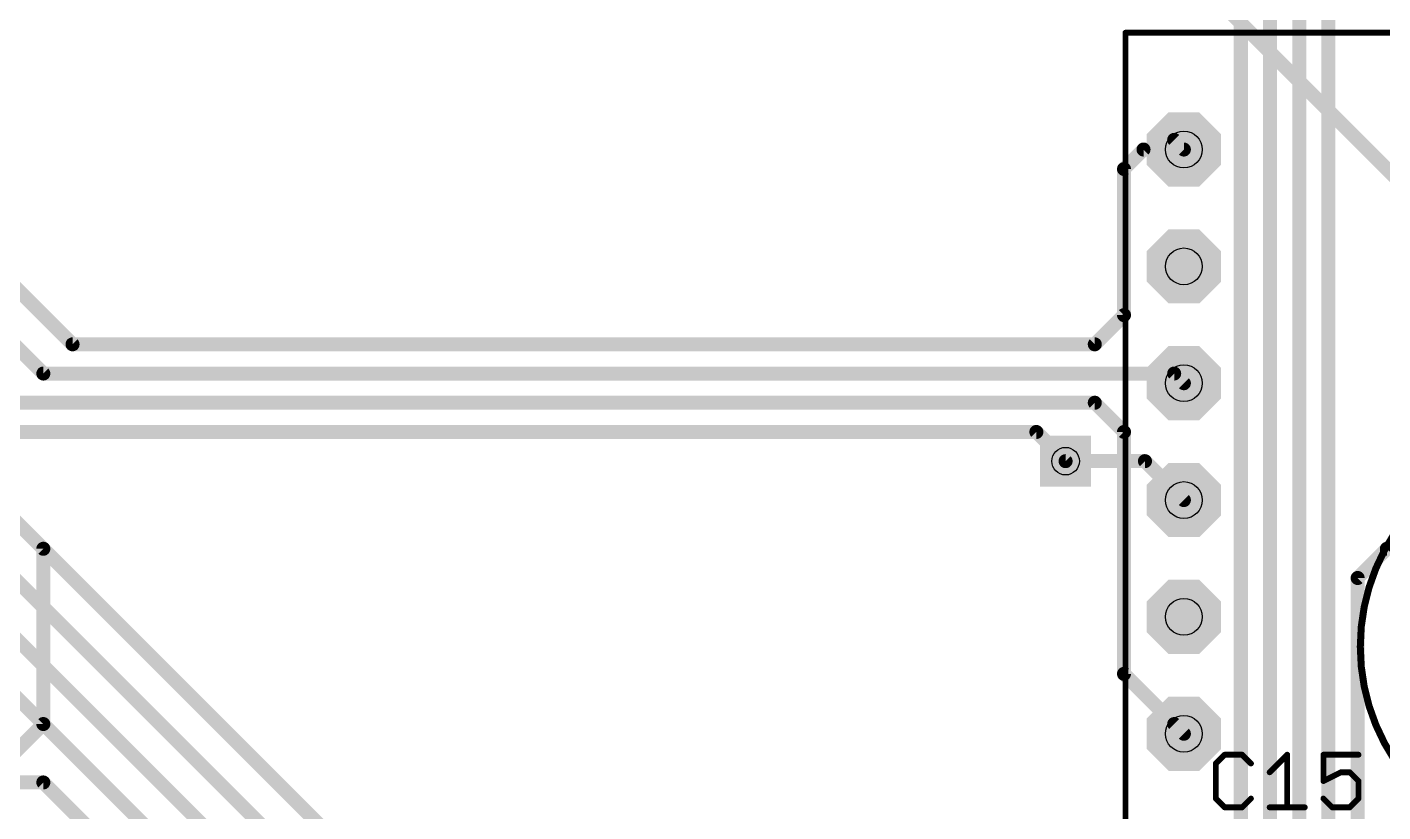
# Model space of a CAD drawing. Extents: x 4 to 288, y -28 to 191.
# Drawn here: x 140.62 to 170.09, y 81.91 to 98.97 of the extents above; entities that cross this region are included whole.
import ezdxf

# ---------------------------------------------------------------- set-up
doc = ezdxf.new("R2010")
doc.units = 0
doc.header["$MEASUREMENT"] = 0
doc.layers.get('0').update_dxf_attribs({"linetype": 'CONTINUOUS'})
for name, color, linetype in [('1', 22, 'CONTINUOUS'), ('16', 175, 'CONTINUOUS'), ('17', 82, 'CONTINUOUS'), ('18', 82, 'CONTINUOUS'), ('20', 7, 'CONTINUOUS'), ('21', 2, 'CONTINUOUS'), ('25', 2, 'CONTINUOUS'), ('29', 253, 'CONTINUOUS'), ('30', 253, 'CONTINUOUS'), ('44', 253, 'CONTINUOUS')]:
    doc.layers.add(name, color=color, linetype=linetype)

# ---------------------------------------------------------------- blocks, each defined once
blk = doc.blocks.new('OCTAGONP')
at = {"const_width": 0.5}
blk.add_lwpolyline([(-0.25, -0.1036), (-0.25, 0.1036), (-0.1036, 0.25), (0.1036, 0.25), (0.25, 0.1036), (0.25, -0.1036), (0.1036, -0.25), (-0.1036, -0.25), (-0.25, -0.1036), (-0.25, 0.1036)], dxfattribs=at)
blk = doc.blocks.new('SQUAREV')
blk.add_solid([(-0.5, -0.5), (0.5, -0.5), (-0.5, 0.5), (0.5, 0.5)])

msp = doc.modelspace()

# ---------------------------------------------------------------- linework, layer by layer
at = {"layer": '1', "const_width": 0.3048}
for points in [[(149.333, 116.732), (176.53, 89.535)], [(130.175, 98.425), (140.97, 87.63)], [(164.9209, 89.535), (163.195, 89.535)], [(165.7668, 88.6892), (164.9209, 89.535)], [(140.97, 87.63), (140.97, 83.82)], [(140.97, 83.82), (139.7, 82.55)]]:
    msp.add_lwpolyline(points, dxfattribs=at)
at = {"layer": '1', "const_width": 0.1524}
for points in [[(163.195, 89.6112, 1), (163.195, 89.4588)], [(164.9748, 89.5889, 1), (164.867, 89.4811)], [(164.9209, 89.4588, 1), (164.9209, 89.6112)], [(165.7129, 88.6353, 1), (165.8206, 88.7431)], [(141.0462, 87.63, 1), (140.8938, 87.63)], [(140.9161, 87.5761, 1), (141.0239, 87.6839)], [(140.8938, 83.82, 1), (141.0462, 83.82)], [(141.0239, 83.7661, 1), (140.9161, 83.8739)]]:
    msp.add_lwpolyline(points, format="xyb", dxfattribs=at)
at = {"layer": '16', "const_width": 0.3048}
for points in [[(167.005, 69.723), (167.005, 103.8449)], [(167.64, 61.595), (167.64, 103.3733)], [(168.275, 102.87), (168.275, 60.198)], [(168.91, 102.235), (168.91, 59.055)], [(164.465, 95.885), (164.8892, 96.3092)], [(164.8892, 96.3092), (165.7668, 96.3092)], [(165.5559, 96.52), (165.7668, 96.3092)], [(164.465, 92.71), (164.465, 95.885)], [(139.065, 94.615), (141.605, 92.075)], [(138.43, 93.98), (140.97, 91.44)], [(163.83, 92.075), (164.465, 92.71)], [(136.525, 92.075), (149.225, 79.375)], [(141.605, 92.075), (163.83, 92.075)], [(135.89, 91.44), (148.59, 78.74)], [(140.97, 91.44), (165.5559, 91.44)], [(165.5559, 91.44), (165.7668, 91.2292)], [(135.255, 90.805), (147.955, 78.105)], [(140.335, 90.805), (163.83, 90.805)], [(163.83, 90.805), (164.465, 90.17)], [(162.56, 90.17), (139.7, 90.17)], [(163.195, 89.535), (162.56, 90.17)], [(164.465, 90.17), (164.465, 84.9109)], [(170.18, 87.63), (169.545, 86.995)], [(175.895, 87.63), (170.18, 87.63)], [(169.545, 86.995), (169.545, 58.42)], [(164.465, 84.9109), (165.7668, 83.6092)], [(140.335, 84.455), (144.145, 80.645)], [(165.5559, 83.82), (165.7668, 83.6092)], [(139.7, 82.55), (140.97, 82.55)], [(140.97, 82.55), (142.875, 80.645)]]:
    msp.add_lwpolyline(points, dxfattribs=at)
at = {"layer": '16', "const_width": 0.1524}
for points in [[(164.8892, 96.3854, 1), (164.8892, 96.233)], [(164.9431, 96.2553, 1), (164.8353, 96.3631)], [(165.6098, 96.5739, 1), (165.502, 96.4661)], [(165.7129, 96.2553, 1), (165.8206, 96.3631)], [(165.7668, 96.233, 1), (165.7668, 96.3854)], [(164.5412, 95.885, 1), (164.3888, 95.885)], [(164.4111, 95.9389, 1), (164.5189, 95.8311)], [(164.5189, 92.6561, 1), (164.4111, 92.7639)], [(164.3888, 92.71, 1), (164.5412, 92.71)], [(141.605, 92.1512, 1), (141.605, 91.9988)], [(141.5511, 92.0211, 1), (141.6589, 92.1289)], [(163.7761, 92.1289, 1), (163.8839, 92.0211)], [(163.83, 91.9988, 1), (163.83, 92.1512)], [(140.97, 91.5162, 1), (140.97, 91.3638)], [(140.9161, 91.3861, 1), (141.0239, 91.4939)], [(165.6098, 91.4939, 1), (165.502, 91.3861)], [(165.5559, 91.3638, 1), (165.5559, 91.5162)], [(165.7129, 91.1753, 1), (165.8206, 91.2831)], [(163.8839, 90.8589, 1), (163.7761, 90.7511)], [(163.83, 90.7288, 1), (163.83, 90.8812)], [(162.6139, 90.2239, 1), (162.5061, 90.1161)], [(162.56, 90.0938, 1), (162.56, 90.2462)], [(164.5412, 90.17, 1), (164.3888, 90.17)], [(164.4111, 90.1161, 1), (164.5189, 90.2239)], [(163.1411, 89.4811, 1), (163.2489, 89.5889)], [(170.18, 87.7062, 1), (170.18, 87.5538)], [(170.2339, 87.5761, 1), (170.1261, 87.6839)], [(169.6212, 86.995, 1), (169.4688, 86.995)], [(169.4911, 87.0489, 1), (169.5989, 86.9411)], [(164.5189, 84.9648, 1), (164.4111, 84.857)], [(164.3888, 84.9109, 1), (164.5412, 84.9109)], [(165.6098, 83.8739, 1), (165.502, 83.7661)], [(165.7129, 83.5553, 1), (165.8206, 83.6631)], [(165.7129, 83.5553, 1), (165.8206, 83.6631)], [(141.0239, 82.6039, 1), (140.9161, 82.4961)], [(140.97, 82.4738, 1), (140.97, 82.6262)]]:
    msp.add_lwpolyline(points, format="xyb", dxfattribs=at)
at = {"layer": '20', "const_width": 0.0254}
msp.add_lwpolyline([(71.1264, 186.0347, 2.9429), (202.1142, 186.0347)], format="xyb", dxfattribs=at)
at = {"layer": '21', "const_width": 0.127}
for points in [[(202.5968, 98.8492), (164.4968, 98.8492)], [(164.4968, 98.8492), (164.4968, 70.9092)]]:
    msp.add_lwpolyline(points, dxfattribs=at)
at = {"layer": '21'}
for points, const_width in [([(164.5285, 98.8492, 1), (164.465, 98.8492)], 0.0635), ([(164.4968, 98.8809, 1), (164.4968, 98.8174)], 0.0635), ([(174.0472, 81.0565, 1), (174.0472, 89.9465, 1), (174.0472, 81.0565)], 0.1524)]:
    msp.add_lwpolyline(points, format="xyb", dxfattribs=dict(at, const_width=const_width))
at = {"layer": '25', "const_width": 0.127}
for points in [[(166.6529, 83.153), (166.4623, 82.9623)], [(167.0342, 83.153), (166.6529, 83.153)], [(167.2249, 82.9623), (167.0342, 83.153)], [(167.6317, 82.7716), (168.013, 83.153)], [(168.013, 83.153), (168.013, 82.009)], [(169.5637, 83.153), (168.801, 83.153)], [(168.801, 83.153), (168.801, 82.581)], [(166.4623, 82.9623), (166.4623, 82.1996)], [(168.801, 82.581), (169.1824, 82.7716)], [(169.1824, 82.7716), (169.373, 82.7716)], [(169.373, 82.7716), (169.5637, 82.581)], [(169.5637, 82.581), (169.5637, 82.1996)], [(166.4623, 82.1996), (166.6529, 82.009)], [(167.0342, 82.009), (167.2249, 82.1996)], [(168.9917, 82.009), (168.801, 82.1996)], [(169.5637, 82.1996), (169.373, 82.009)], [(166.6529, 82.009), (167.0342, 82.009)], [(167.6317, 82.009), (168.3943, 82.009)], [(169.373, 82.009), (168.9917, 82.009)]]:
    msp.add_lwpolyline(points, dxfattribs=at)
at = {"layer": '25', "const_width": 0.0635}
for points in [[(166.6529, 83.1847, 1), (166.6529, 83.1212)], [(166.6754, 83.1305, 1), (166.6305, 83.1754)], [(167.0567, 83.1754, 1), (167.0118, 83.1305)], [(167.0342, 83.1212, 1), (167.0342, 83.1847)], [(168.0447, 83.153, 1), (167.9812, 83.153)], [(168.0354, 83.1305, 1), (167.9905, 83.1754)], [(168.801, 83.1847, 1), (168.801, 83.1212)], [(168.8328, 83.153, 1), (168.7693, 83.153)], [(169.5637, 83.1212, 1), (169.5637, 83.1847)], [(166.494, 82.9623, 1), (166.4305, 82.9623)], [(166.4398, 82.9847, 1), (166.4847, 82.9398)], [(167.2025, 82.9398, 1), (167.2474, 82.9847)], [(169.1824, 82.8034, 1), (169.1824, 82.7399)], [(169.1966, 82.7432, 1), (169.1682, 82.8)], [(169.3955, 82.7941, 1), (169.3506, 82.7492)], [(169.373, 82.7399, 1), (169.373, 82.8034)], [(167.6092, 82.7941, 1), (167.6541, 82.7492)], [(168.7868, 82.6094, 1), (168.8152, 82.5526)], [(168.7693, 82.581, 1), (168.8328, 82.581)], [(169.5954, 82.581, 1), (169.5319, 82.581)], [(169.5412, 82.5585, 1), (169.5861, 82.6034)], [(166.4847, 82.2221, 1), (166.4398, 82.1772)], [(167.2474, 82.1772, 1), (167.2025, 82.2221)], [(168.8235, 82.2221, 1), (168.7786, 82.1772)], [(169.5861, 82.1772, 1), (169.5412, 82.2221)], [(166.4305, 82.1996, 1), (166.494, 82.1996)], [(166.6529, 82.0407, 1), (166.6529, 81.9772)], [(166.6305, 81.9865, 1), (166.6754, 82.0314)], [(167.0118, 82.0314, 1), (167.0567, 81.9865)], [(167.0342, 81.9772, 1), (167.0342, 82.0407)], [(167.6317, 82.0407, 1), (167.6317, 81.9772)], [(167.9812, 82.009, 1), (168.0447, 82.009)], [(168.3943, 81.9772, 1), (168.3943, 82.0407)], [(168.9917, 82.0407, 1), (168.9917, 81.9772)], [(168.9693, 81.9865, 1), (169.0142, 82.0314)], [(169.3506, 82.0314, 1), (169.3955, 81.9865)], [(169.373, 81.9772, 1), (169.373, 82.0407)], [(169.5319, 82.1996, 1), (169.5954, 82.1996)]]:
    msp.add_lwpolyline(points, format="xyb", dxfattribs=at)
at = {"layer": '44'}
for centre, radius in [((165.7668, 96.3092), 0.4), ((165.7668, 93.7692), 0.4), ((165.7668, 91.2292), 0.4), ((163.195, 89.535), 0.3), ((165.7668, 88.6892), 0.4), ((165.7668, 86.1492), 0.4), ((165.7668, 83.6092), 0.4)]:
    msp.add_circle(centre, radius, dxfattribs=at)

# ---------------------------------------------------------------- block references
at = {"layer": '17', "xscale": 1.4096, "yscale": 1.4096, "rotation": 180}
for p in [(165.7668, 96.3092), (165.7668, 96.3092), (165.7668, 93.7692), (165.7668, 93.7692), (165.7668, 91.2292), (165.7668, 91.2292), (165.7668, 88.6892), (165.7668, 88.6892), (165.7668, 86.1492), (165.7668, 86.1492), (165.7668, 83.6092), (165.7668, 83.6092)]:
    msp.add_blockref('OCTAGONP', p, dxfattribs=at)
at = {"layer": '18', "xscale": 1.108, "yscale": 1.108}
msp.add_blockref('SQUAREV', (163.195, 89.535), dxfattribs=at)
msp.add_blockref('SQUAREV', (163.195, 89.535), dxfattribs=at)
at = {"layer": '29', "xscale": 1.6128, "yscale": 1.6128, "rotation": 180}
for p in [(165.7668, 96.3092), (165.7668, 93.7692), (165.7668, 91.2292), (165.7668, 88.6892), (165.7668, 86.1492), (165.7668, 83.6092)]:
    msp.add_blockref('OCTAGONP', p, dxfattribs=at)
at = {"layer": '30', "xscale": 1.6128, "yscale": 1.6128, "rotation": 180}
for p in [(165.7668, 96.3092), (165.7668, 93.7692), (165.7668, 91.2292), (165.7668, 88.6892), (165.7668, 86.1492), (165.7668, 83.6092)]:
    msp.add_blockref('OCTAGONP', p, dxfattribs=at)

doc.saveas('drawing.dxf')
